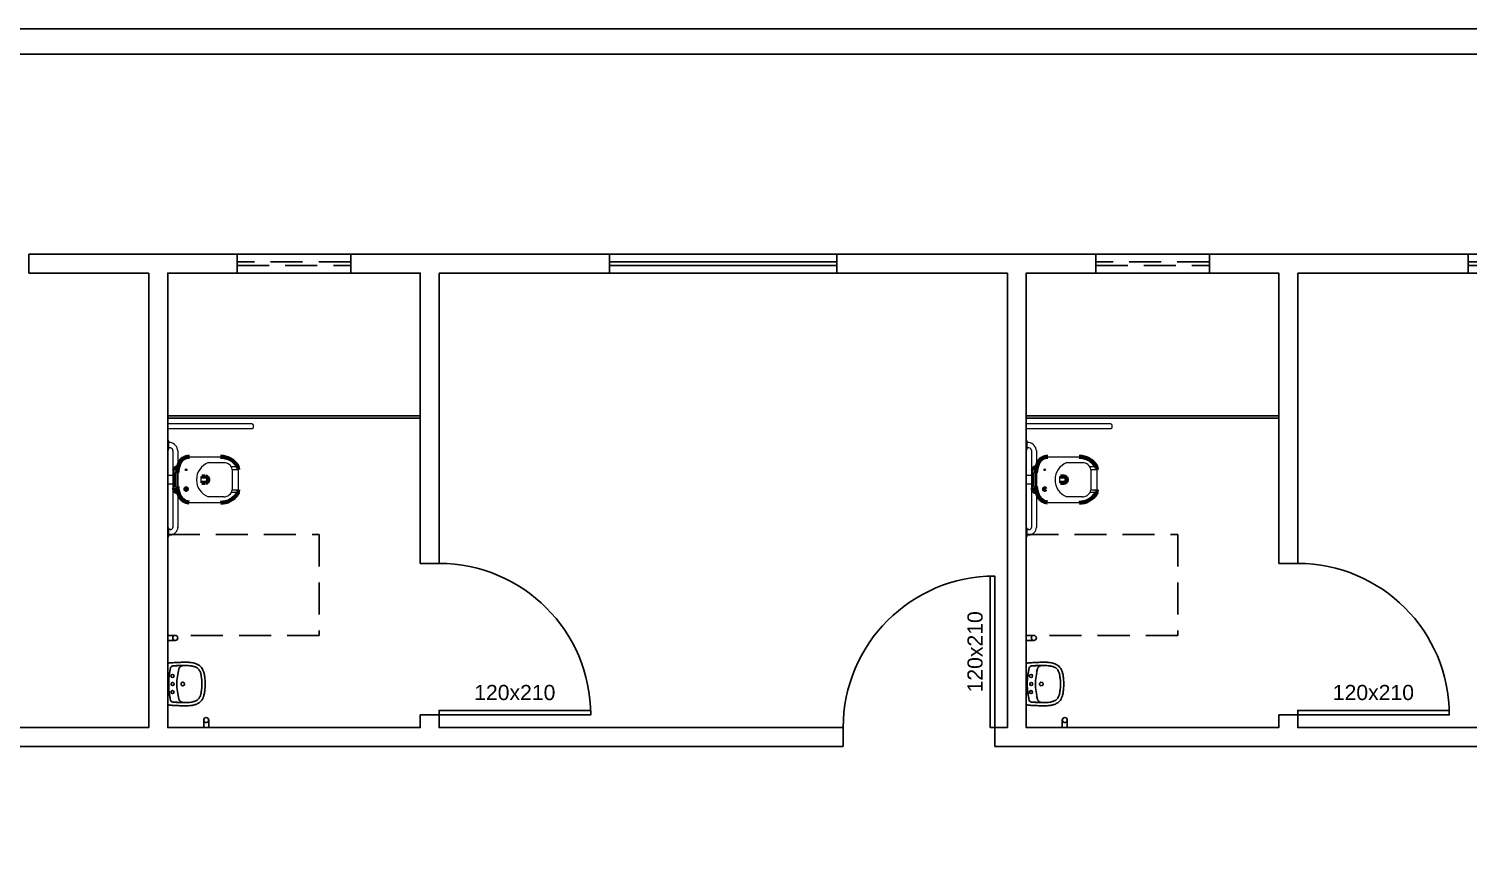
# Model space of a CAD drawing. Header units: centimetres. Extents: x 45464 to 685908, y 11779 to 14769.
# Drawn here: x 682272 to 683412, y 14107 to 14769 of the extents above; entities that cross this region are included whole.
import ezdxf
from ezdxf.enums import TextEntityAlignment as Align

# ---------------------------------------------------------------- set-up
doc = ezdxf.new("R2010")
doc.units = ezdxf.units.CM
doc.header["$LTSCALE"] = 4
doc.linetypes.add('DASHED2', pattern=[9.525, 6.35, -3.175])
for name, color, linetype in [('0.1', 1, 'Continuous'), ('0.2', 2, 'Continuous'), ('0.4', 4, 'Continuous'), ('0.6', 6, 'Continuous'), ('02-CONT', 2, 'Continuous'), ('08', 8, 'Continuous'), ('PDF1_PH - Metal', 253, 'Continuous'), ('PROJEÇÕES', 1, 'DASHED2')]:
    doc.layers.add(name, color=color, linetype=linetype)
doc.styles.add('2mm 1-50', font='arial.ttf', dxfattribs={"height": 0.1})

# ---------------------------------------------------------------- blocks, each defined once
blk = doc.blocks.new('1_00e-flat-33-flat-1')
at = {"color": 1}
blk.add_arc((-62.7, -34.1), 120, 0, 90, dxfattribs=at)
at = {"layer": '02-CONT'}
blk.add_lwpolyline([(-62.7, -34.1), (-62.7, -30.5), (57.3, -30.5), (57.3, -34.1)], close=True, dxfattribs=at)
blk = doc.blocks.new('1_00e-flat-32-flat-1')
at = {"color": 1}
blk.add_arc((34.1, -62.7), 120, 90, 180, dxfattribs=at)
at = {"layer": '02-CONT'}
blk.add_lwpolyline([(34.1, -62.7), (30.5, -62.7), (30.5, 57.3), (34.1, 57.3)], close=True, dxfattribs=at)
blk = doc.blocks.new('1_00e-flat-31-flat-1')
at = {"color": 1}
blk.add_arc((-62.7, -34.1), 120, 0, 90, dxfattribs=at)
at = {"layer": '02-CONT'}
blk.add_lwpolyline([(-62.7, -34.1), (-62.7, -30.5), (57.3, -30.5), (57.3, -34.1)], close=True, dxfattribs=at)
blk = doc.blocks.new('Barra 3-flat-19-flat-1')
at = {"layer": 'PDF1_PH - Metal', "lineweight": 9}
for points in [[(-25386.6, -18995.8), (-25386.6, -19002.6), (-25385.8, -19002.6), (-25385.8, -18995.8)], [(-25386.6, -19064.8), (-25386.6, -19071.5), (-25385.8, -19071.5), (-25385.8, -19064.8)]]:
    blk.add_lwpolyline(points, close=True, dxfattribs=at)
for points in [[(-25384.5, -18997.1), (-25385.8, -18997.1)], [(-25384.5, -19001.3), (-25385.8, -19001.3)], [(-25382.4, -19003.4), (-25382.4, -19064.4)], [(-25378.6, -19003.4), (-25378.6, -19064.4)], [(-25384.5, -19066), (-25385.8, -19066)], [(-25384.5, -19070.3), (-25385.8, -19070.3)]]:
    blk.add_lwpolyline(points, dxfattribs=at)
for centre, radius, start, end in [((-25385.6, -19004), 6.99, 2.8701, 81.3064), ((-25384.7, -19003.6), 2.27, 3.7764, 86.2265), ((-25384.7, -19064.1), 6.14, 272.0523, 359.9639), ((-25384.6, -19063.8), 2.26, 271.8185, 345.4984)]:
    blk.add_arc(centre, radius, start, end, dxfattribs=at)
blk = doc.blocks.new('bacia sanit-flat-17-flat-1')
at = {"layer": 'PDF1_PH - Metal', "lineweight": 9}
for points in [[(16655.1, 24450.5), (16680.1, 24450.5)], [(16670.3, 24445.9), (16670.8, 24445.9), (16671.2, 24445.9), (16671.6, 24445.9), (16672, 24445.9), (16680.5, 24445.9), (16680.9, 24445.9), (16681.3, 24445.9), (16681.8, 24445.9), (16682.2, 24445.9), (16682.6, 24445.9)], [(16693.7, 24442.5), (16688.6, 24442.5)], [(16643.3, 24435.7), (16638.2, 24435.7)], [(16643.3, 24425.3), (16643.3, 24425.6), (16643.3, 24439.1), (16643.3, 24439.9)], [(16644.1, 24437.4), (16644.1, 24437), (16644.1, 24436.6), (16644.1, 24428.1), (16644.1, 24427.7), (16644.1, 24427.2)], [(16644.5, 24426.8), (16644.5, 24426.8), (16645, 24426.8), (16645.4, 24426.8), (16645.8, 24426.8), (16645.8, 24432.3), (16645.8, 24437.8), (16645.4, 24437.8), (16645, 24437.8), (16644.5, 24437.8)], [(16665.7, 24429.8), (16665.3, 24429.8), (16664.8, 24429.8), (16664.8, 24430.2), (16664.8, 24430.6), (16664.8, 24431.1), (16664.8, 24431.5), (16664.8, 24431.9), (16664.8, 24432.3), (16664.8, 24432.7), (16664.8, 24433.2), (16664.8, 24433.6), (16664.8, 24434), (16664.8, 24434.4), (16664.8, 24434.9), (16665.3, 24434.9), (16665.3, 24434.9)], [(16689.4, 24440.4), (16693.6, 24440.4), (16694, 24440.4)], [(16689.4, 24440.4), (16689.4, 24439.9), (16689.4, 24439.5), (16689.4, 24439.1), (16689.4, 24438.7), (16689.4, 24438.2), (16689.4, 24437.8), (16689.4, 24437.4), (16689.4, 24437), (16689.4, 24436.6), (16689.4, 24436.1), (16689.4, 24435.7)], [(16689.4, 24435.7), (16689.4, 24435.3), (16689.4, 24434.9), (16689.4, 24434.4), (16689.4, 24434), (16689.4, 24433.6), (16689.4, 24433.2), (16689.4, 24432.7), (16689.4, 24432.3), (16689.4, 24431.9), (16689.4, 24431.5), (16689.4, 24431.1), (16689.4, 24430.6), (16689.4, 24430.2), (16689.4, 24429.4)], [(16694, 24440.4), (16694, 24439.9), (16694, 24439.5), (16694, 24439.1), (16694, 24438.7), (16694, 24438.2), (16694, 24437.8), (16694, 24437.4), (16694, 24437), (16694, 24436.6), (16694, 24436.1), (16694, 24435.7), (16694, 24435.3), (16694, 24434.9), (16694, 24434.4), (16694, 24434), (16694, 24433.6), (16694, 24433.2), (16694, 24432.7), (16694, 24432.3), (16694, 24431.9), (16694, 24431.5), (16694, 24431.1), (16694, 24430.6), (16694, 24430.2), (16694, 24429.8), (16694, 24429.4), (16694, 24428.9), (16694, 24428.5), (16694, 24428.1), (16694, 24427.7), (16694, 24427.2), (16694, 24426.8), (16694, 24426.4), (16694, 24426), (16694, 24425.6), (16694, 24425.1), (16694, 24424.7), (16694, 24424.3)], [(16643.3, 24428.9), (16638.2, 24428.9)], [(16693.7, 24422.2), (16688.6, 24422.2)], [(16689.4, 24429.4), (16689.4, 24428.9), (16689.4, 24428.5), (16689.4, 24428.1), (16689.4, 24427.7), (16689.4, 24427.2), (16689.4, 24426.8), (16689.4, 24426.4), (16689.4, 24426), (16689.4, 24425.6), (16689.4, 24425.1), (16689.4, 24424.7), (16689.4, 24424.3)], [(16689.4, 24424.3), (16693.6, 24424.3), (16694, 24424.3)], [(16689.4, 24424.3), (16693.6, 24424.3), (16694, 24424.3)], [(16680.1, 24414.1), (16655.1, 24414.1)], [(16682.6, 24418.8), (16682.2, 24418.8), (16681.8, 24418.8), (16681.3, 24418.8), (16680.5, 24418.8), (16672, 24418.8), (16671.6, 24418.8), (16671.2, 24418.8), (16670.8, 24418.8), (16670.3, 24418.8)]]:
    blk.add_lwpolyline(points, dxfattribs=at)
at = {"layer": 'PDF1_PH - Metal', "lineweight": 211}
for points in [[(16694, 24440.4, 0.086524), (16693.5, 24443.1, 0.264906), (16680.1, 24450.5)], [(16694, 24424.3, -0.086524), (16693.5, 24421.5, -0.264906), (16680.1, 24414.1)]]:
    blk.add_lwpolyline(points, format="xyb", dxfattribs=at)
blk.add_lwpolyline([(16670.3, 24432.3), (16670.3, 24432.3), (16670.3, 24432.3)], dxfattribs=at)
at = {"layer": 'PDF1_PH - Metal', "lineweight": 9}
blk.add_circle((16652.8, 24440.2), 0.635, dxfattribs=at)
at = {"layer": 'PDF1_PH - Metal', "lineweight": 211}
blk.add_circle((16652.8, 24424.9), 0.635, dxfattribs=at)
for centre, radius, start, end in [((16646.3, 24439.1), 3.16, 88.1661, 164.6032), ((16672, 24436.5), 26.2, 161.0139, 177.0973), ((16655.4, 24441.7), 8.83, 90.3217, 157.8056), ((16666.6, 25678.1), 1243.2, 269.9347, 270.0653), ((16667.8, 24432.3), 2.55, 275.8679, 84.1321), ((16646.3, 24425.4), 3.02, 177.2926, 274.2593), ((16673.4, 24429), 27.6, 184.427, 198.8013), ((16656.6, 24424.4), 10.3, 204.627, 261.8049), ((16666.6, 23393.8), 1036, 89.9217, 90.0783)]:
    blk.add_arc(centre, radius, start, end, dxfattribs=at)
at = {"layer": 'PDF1_PH - Metal', "lineweight": 9}
for centre, radius, start, end in [((16675.5, 24432.3), 14.5, 110.9822, 249.0178), ((16682.7, 24439), 6.82, 11.172, 90.6439), ((16644.5, 24437.4), 0.423, 90, 180), ((16644.5, 24427.2), 0.423, 180, 270), ((16682.7, 24425.6), 6.82, 269.3561, 348.828)]:
    blk.add_arc(centre, radius, start, end, dxfattribs=at)
blk = doc.blocks.new('L.51_P-flat-17-flat-1')
at = {"layer": '08'}
for p, q in [((0, 16), (0, 15.9)), ((0, 15.9), (0, -15.9)), ((0.6, 16.6), (0.6, 16.6)), ((0.7, 16.6), (0.6, 16.6)), ((2.3, 16.8), (2.3, 16.8)), ((6.1, 14.4), (4.1, 14.3)), ((6.1, 14.4), (4.1, 14.3)), ((6.1, 14.4), (6.1, 14.4)), ((8.9, 12.1), (8.2, 9)), ((11, 14.6), (10.2, 14.6)), ((11.9, 14.6), (12.2, 14.6)), ((16.6, 17.2), (16.6, 17.2)), ((21.1, 13.8), (21.1, 13.8)), ((1.8, 10.3), (1.8, 10.3)), ((0.8, 0), (0.8, 0)), ((1.8, -10.3), (1.8, -10.3)), ((8.9, -12.1), (8.2, -9)), ((0, -16), (0, -15.9)), ((0.6, -16.6), (0.6, -16.6)), ((0.6, -16.6), (0.7, -16.6)), ((2.3, -16.8), (2.3, -16.8)), ((6.1, -14.4), (4.1, -14.3)), ((6.1, -14.4), (4.1, -14.3)), ((6.1, -14.4), (6.1, -14.4)), ((11, -14.6), (10.2, -14.6)), ((11.9, -14.6), (12.2, -14.6)), ((16.6, -17.2), (16.6, -17.2)), ((21.1, -13.8), (21.1, -13.8))]:
    blk.add_line(p, q, dxfattribs=at)
for points in [[(0.6, 16.6), (0.6, 16.6, 0.380301), (0, 16)], [(2.3, 16.8), (2.3, 16.8, 0.007612), (0.7, 16.6)], [(2.3, 12.9), (2.3, 12.9, 0.047394), (0.8, 2.2)], [(0.8, 0), (0.8, 0, -0.05776), (2.3, 12.9)], [(2.3, 16.8, -0.006011), (4.1, 16.9, -0.005348), (6.8, 17.1, -0.004521), (12.1, 17.2, -0.006524), (14.4, 17.3, -0.013546), (16.6, 17.2)], [(16.6, 17.2, 0.014577), (14.4, 17.3, 0.005049), (13, 17.3, 0.003057), (11.2, 17.2, 0.003579), (6.6, 17.1, 0.005839), (3.9, 16.9, 0.006773), (2.3, 16.8)], [(4.1, 14.3), (4.1, 14.3, 0.334834), (2.3, 12.9)], [(2.3, 12.9), (2.3, 12.9, -0.332966), (4.1, 14.3)], [(2.3, 12.9), (2.3, 12.9, -0.000374), (2.3, 12.9)], [(4.1, 14.3), (4.1, 14.3, 0.000631), (4.1, 14.3)], [(11, 14.6, -0.005207), (9.8, 14.6, 0.005375), (9.2, 14.6, 0.00664), (8.6, 14.6, 0.004375), (7.9, 14.6, 0.001156), (6.7, 14.5, -0.003092), (6.1, 14.4)], [(6.1, 14.4, 0.002091), (6.5, 14.5, 0.001464), (7.6, 14.5, -0.004115), (8.4, 14.6, -0.007251), (9.2, 14.6)], [(8.9, 12.1), (8.9, 12.1, -0.307483), (11.5, 14.5)], [(9.2, 14.6, -0.00474), (9.5, 14.6, -0.002257), (9.8, 14.6, 0.000797), (10.2, 14.6)], [(11.6, 14.6), (11.6, 14.6, 0.000884), (11, 14.6)], [(11.6, 14.6, -0.048484), (11.6, 14.6, -0.048279), (11.6, 14.6, -0.084885), (11.6, 14.6, -0.141909), (11.6, 14.5, -0.057696), (11.6, 14.5, -0.043541), (11.6, 14.5, -0.040045), (11.6, 14.5, -0.034229), (11.6, 14.5, -0.023292), (11.6, 14.5, -0.016532), (11.6, 14.5, -0.014864), (11.5, 14.5, -0.018599), (11.5, 14.5, -0.010502), (11.5, 14.5)], [(11.5, 14.5, -0.031436), (11.5, 14.6, -0.037384), (11.5, 14.6, -0.040471), (11.5, 14.6, -0.050709), (11.5, 14.6, -0.178998), (11.5, 14.6, -0.053532), (11.5, 14.6, -0.043329), (11.5, 14.6, -0.036196), (11.5, 14.6, -0.039167), (11.5, 14.6, 0.07472), (11.5, 14.6, -0.042333), (11.5, 14.6)], [(11.5, 14.6, -0.034945), (11.5, 14.6, -0.02698), (11.5, 14.6, -0.021593), (11.5, 14.6, -0.016954), (11.5, 14.6, -0.017111), (11.5, 14.6, -0.016189), (11.5, 14.6, -0.01233), (11.6, 14.6, -0.012048), (11.6, 14.6)], [(11.5, 14.5, -0.009681), (11.5, 14.5, -0.009978), (11.5, 14.5, -0.026851), (11.5, 14.5, -0.027297), (11.5, 14.5, -0.027498), (11.5, 14.5, -0.032168), (11.5, 14.5, -0.049163), (11.5, 14.5, -0.186923), (11.5, 14.5, -0.107041), (11.5, 14.5, -0.038487), (11.5, 14.5, -0.012498), (11.5, 14.5, 0.025241), (11.5, 14.5, 0.046032), (11.5, 14.5)], [(11.7, 14.6), (11.7, 14.6, -0.021484), (11.6, 14.6)], [(11.6, 14.6, -0.032299), (11.6, 14.6, -0.039418), (11.6, 14.6, -0.046129), (11.6, 14.6, -0.058765), (11.6, 14.6, -0.15242), (11.6, 14.6, -0.058959), (11.6, 14.6, -0.046419), (11.6, 14.6, 0.005047), (11.6, 14.6, 0.034816), (11.6, 14.6, 0.004251), (11.6, 14.6, -0.041022), (11.6, 14.6)], [(11.6, 14.6, -0.041118), (11.6, 14.6, -0.033041), (11.6, 14.6, -0.026349), (11.6, 14.6, -0.020575), (11.6, 14.6, -0.016329), (11.6, 14.6, -0.013256), (11.6, 14.6, -0.016526), (11.6, 14.6, -0.01256), (11.6, 14.6, -0.007787), (11.7, 14.6)], [(12.2, 14.6, -0.002269), (13.8, 14.7, -0.004998), (15, 14.6, -0.007991), (16.2, 14.6, -0.025422), (18.6, 14.4)], [(19.8, 16.8, 0.02367), (17.6, 17.1, 0.009145), (16.6, 17.2)], [(18.6, 14.4, -0.020568), (20, 14.1, -0.019806), (21.1, 13.8)], [(29.5, 4, 0.007611), (29.3, 5.6, 0.01342), (29.1, 7.2, 0.036993), (28.4, 9.9, 0.053243), (27.3, 12.2, 0.127567), (24.2, 15.2, 0.05263), (21.9, 16.3, 0.024865), (20.3, 16.7, 0.007061), (19.8, 16.8)], [(21.1, 13.8, -0.030827), (22.2, 13.4, -0.09604), (24.4, 11.8, -0.063195), (25.3, 10.4, -0.034611), (25.9, 9.3, -0.022848), (26.2, 8.3)], [(0.8, 2.2), (0.8, 2.2, 0.010006), (0.8, 0)], [(0.8, 0), (0.8, 0, 0.05776), (2.3, -12.9)], [(7.3, 2.9, 0.012649), (7.2, 0.9, 0.007226), (7.2, 0)], [(7.3, -2.9, -0.012649), (7.2, -0.9, -0.007226), (7.2, 0)], [(10.5, 0), (10.5, 0, -0.124906), (10.7, 0.7)], [(10.7, 0.8), (10.7, 0.8, -0.2534), (11.9, 1.4)], [(12.1, 1.4), (12.1, 1.4, -0.381509), (13.4, 0)], [(12.1, -1.4), (12.1, -1.4, 0.381509), (13.4, 0)], [(26.9, 4.1, 0.00807), (26.7, 5.4, 0.011919), (26.5, 6.7, 0.013199), (26.3, 7.8, 0.008071), (26.2, 8.3)], [(27, 3.2), (27, 3.2, 0.005718), (26.9, 4.1)], [(27.1, 0), (27.1, 0, 0.019657), (27, 3.2)], [(27.1, 0), (27.1, 0, -0.019657), (27, -3.2)], [(29.7, 0), (29.7, 0, 0.024234), (29.5, 4)], [(0.8, -2.2), (0.8, -2.2, -0.010006), (0.8, 0)], [(2.3, -12.9), (2.3, -12.9, -0.047394), (0.8, -2.2)], [(10.5, 0), (10.5, 0, 0.124906), (10.7, -0.7)], [(10.7, -0.8), (10.7, -0.8, 0.2534), (11.9, -1.4)], [(19.8, -16.8, 0.041222), (22.4, -16.1, 0.064156), (24.9, -14.8, 0.11159), (27.5, -11.9, 0.047064), (28.4, -9.9, 0.01722), (28.7, -8.9, 0.01972), (29.1, -7.2, 0.013523), (29.3, -5.6, 0.009069), (29.5, -4)], [(21.1, -13.8, 0.030827), (22.2, -13.4, 0.09604), (24.4, -11.8, 0.063195), (25.3, -10.4, 0.034611), (25.9, -9.3, 0.022848), (26.2, -8.3)], [(26.9, -4.1, -0.00807), (26.7, -5.4, -0.011919), (26.5, -6.7, -0.013199), (26.3, -7.8, -0.008071), (26.2, -8.3)], [(27, -3.2), (27, -3.2, -0.005718), (26.9, -4.1)], [(29.5, -4), (29.5, -4, 0.024376), (29.7, 0)], [(0, -16), (0, -16, 0.380329), (0.6, -16.6)], [(0.7, -16.6), (0.7, -16.6, 0.007418), (2.3, -16.8)], [(4.1, -14.3), (4.1, -14.3, -0.334834), (2.3, -12.9)], [(2.3, -12.9), (2.3, -12.9, 0.000374), (2.3, -12.9)], [(2.3, -12.9), (2.3, -12.9, 0.332962), (4.1, -14.3)], [(2.3, -16.8, 0.006011), (4.1, -16.9, 0.005348), (6.8, -17.1, 0.004521), (12.1, -17.2, 0.006524), (14.4, -17.3, 0.013546), (16.6, -17.2)], [(2.3, -16.8, 0.00678), (3.9, -16.9, 0.004564), (5.7, -17, 0.002524), (7.5, -17.1, 0.004352), (12.1, -17.2, 0.006501), (14.4, -17.3, 0.013543), (16.6, -17.2)], [(4.1, -14.3), (4.1, -14.3, -0.000631), (4.1, -14.3)], [(11, -14.6, 0.005207), (9.8, -14.6, -0.005375), (9.2, -14.6, -0.00664), (8.6, -14.6, -0.004375), (7.9, -14.6, -0.001156), (6.7, -14.5, 0.003092), (6.1, -14.4)], [(6.1, -14.4, -0.002091), (6.5, -14.5, -0.001464), (7.6, -14.5, 0.004115), (8.4, -14.6, 0.007251), (9.2, -14.6)], [(8.9, -12.1), (8.9, -12.1, 0.307483), (11.5, -14.5)], [(9.2, -14.6, 0.00474), (9.5, -14.6, 0.002257), (9.8, -14.6, -0.000797), (10.2, -14.6)], [(11.6, -14.6), (11.6, -14.6, -0.000884), (11, -14.6)], [(11.6, -14.6, 0.048484), (11.6, -14.6, 0.048279), (11.6, -14.6, 0.084885), (11.6, -14.6, 0.141909), (11.6, -14.5, 0.057696), (11.6, -14.5, 0.043541), (11.6, -14.5, 0.040045), (11.6, -14.5, 0.034229), (11.6, -14.5, 0.023292), (11.6, -14.5, 0.016532), (11.6, -14.5, 0.014864), (11.5, -14.5, 0.018599), (11.5, -14.5, 0.010502), (11.5, -14.5)], [(11.7, -14.6), (11.7, -14.6, 0.021484), (11.6, -14.6)], [(11.6, -14.6, 0.041118), (11.6, -14.6, 0.033041), (11.6, -14.6, 0.026349), (11.6, -14.6, 0.020575), (11.6, -14.6, 0.016329), (11.6, -14.6, 0.013256), (11.6, -14.6, 0.016526), (11.6, -14.6, 0.01256), (11.6, -14.6, 0.007787), (11.7, -14.6)], [(11.6, -14.6, 0.032299), (11.6, -14.6, 0.039418), (11.6, -14.6, 0.046129), (11.6, -14.6, 0.058765), (11.6, -14.6, 0.15242), (11.6, -14.6, 0.058959), (11.6, -14.6, 0.046419), (11.6, -14.6, -0.005047), (11.6, -14.6, -0.034816), (11.6, -14.6, -0.004251), (11.6, -14.6, 0.041022), (11.6, -14.6)], [(18.6, -14.4, -0.025995), (16.2, -14.6, -0.0078), (15.4, -14.6, -0.006638), (12.2, -14.6)], [(16.6, -17.2, 0.021184), (18.8, -17, 0.011263), (19.8, -16.8)], [(21.1, -13.8, -0.022641), (19.9, -14.1, -0.018458), (18.6, -14.4)]]:
    blk.add_lwpolyline(points, format="xyb", dxfattribs=at)
at = {"layer": '08', "ltscale": 27.502596}
for centre in [(3.8, 6.4), (3.8, -6.4)]:
    blk.add_circle(centre, 1.22, dxfattribs=at)
at = {"layer": '08'}
for centre, radius, start, end in [((3.9, 0), 1.22, 0, 180), ((3.9, 0), 1.22, 180, 360), ((51.2, -0.7), 44, 167.345, 175.384), ((51.2, 0.7), 44, 184.616, 192.655)]:
    blk.add_arc(centre, radius, start, end, dxfattribs=at)
for centre, major_axis, ratio, start_param, end_param in [((11.5, 15.2), (0.347, 0.538), 0.98852, -2.558386, -2.421709), ((11.5, 15.2), (0.424, -0.48), 0.993745, -0.721267, -0.591454), ((12, 11.4), (0.71, -3.15), 0.999971, 2.93072, 3.008068), ((11.9, 0), (0.03, -1.44), 0.991671, -2.157977, -2.111955), ((11.9, 0), (0.06, -1.44), 0.992169, -2.130367, -2.113744), ((12, 0), (0.13, -1.46), 0.992499, 2.941317, 3.068984), ((11.9, 0), (0.03, 1.44), 0.991671, 2.111955, 2.157977), ((11.9, 0), (0.06, 1.44), 0.992169, 2.113744, 2.130367), ((12, 0), (0.13, 1.46), 0.992499, -3.068984, -2.941317), ((12, -11.4), (0.71, 3.15), 0.999971, -3.008068, -2.93072)]:
    blk.add_ellipse(centre, major_axis=major_axis, ratio=ratio, start_param=start_param, end_param=end_param, dxfattribs=at)
blk = doc.blocks.new('Barra 3-flat-18-flat-1')
at = {"layer": 'PDF1_PH - Metal', "lineweight": 9}
for points in [[(-25386.6, -18995.8), (-25386.6, -19002.6), (-25385.8, -19002.6), (-25385.8, -18995.8)], [(-25386.6, -19064.8), (-25386.6, -19071.5), (-25385.8, -19071.5), (-25385.8, -19064.8)]]:
    blk.add_lwpolyline(points, close=True, dxfattribs=at)
for points in [[(-25384.5, -18997.1), (-25385.8, -18997.1)], [(-25384.5, -19001.3), (-25385.8, -19001.3)], [(-25382.4, -19003.4), (-25382.4, -19064.4)], [(-25378.6, -19003.4), (-25378.6, -19064.4)], [(-25384.5, -19066), (-25385.8, -19066)], [(-25384.5, -19070.3), (-25385.8, -19070.3)]]:
    blk.add_lwpolyline(points, dxfattribs=at)
for centre, radius, start, end in [((-25385.6, -19004), 6.99, 2.8701, 81.3064), ((-25384.7, -19003.6), 2.27, 3.7764, 86.2265), ((-25384.7, -19064.1), 6.14, 272.0523, 359.9639), ((-25384.6, -19063.8), 2.26, 271.8185, 345.4984)]:
    blk.add_arc(centre, radius, start, end, dxfattribs=at)
blk = doc.blocks.new('bacia sanit-flat-16-flat-1')
at = {"layer": 'PDF1_PH - Metal', "lineweight": 9}
for points in [[(16655.1, 24450.5), (16680.1, 24450.5)], [(16670.3, 24445.9), (16670.8, 24445.9), (16671.2, 24445.9), (16671.6, 24445.9), (16672, 24445.9), (16680.5, 24445.9), (16680.9, 24445.9), (16681.3, 24445.9), (16681.8, 24445.9), (16682.2, 24445.9), (16682.6, 24445.9)], [(16693.7, 24442.5), (16688.6, 24442.5)], [(16643.3, 24435.7), (16638.2, 24435.7)], [(16643.3, 24425.3), (16643.3, 24425.6), (16643.3, 24439.1), (16643.3, 24439.9)], [(16644.1, 24437.4), (16644.1, 24437), (16644.1, 24436.6), (16644.1, 24428.1), (16644.1, 24427.7), (16644.1, 24427.2)], [(16644.5, 24426.8), (16644.5, 24426.8), (16645, 24426.8), (16645.4, 24426.8), (16645.8, 24426.8), (16645.8, 24432.3), (16645.8, 24437.8), (16645.4, 24437.8), (16645, 24437.8), (16644.5, 24437.8)], [(16665.7, 24429.8), (16665.3, 24429.8), (16664.8, 24429.8), (16664.8, 24430.2), (16664.8, 24430.6), (16664.8, 24431.1), (16664.8, 24431.5), (16664.8, 24431.9), (16664.8, 24432.3), (16664.8, 24432.7), (16664.8, 24433.2), (16664.8, 24433.6), (16664.8, 24434), (16664.8, 24434.4), (16664.8, 24434.9), (16665.3, 24434.9), (16665.3, 24434.9)], [(16689.4, 24440.4), (16693.6, 24440.4), (16694, 24440.4)], [(16689.4, 24440.4), (16689.4, 24439.9), (16689.4, 24439.5), (16689.4, 24439.1), (16689.4, 24438.7), (16689.4, 24438.2), (16689.4, 24437.8), (16689.4, 24437.4), (16689.4, 24437), (16689.4, 24436.6), (16689.4, 24436.1), (16689.4, 24435.7)], [(16689.4, 24435.7), (16689.4, 24435.3), (16689.4, 24434.9), (16689.4, 24434.4), (16689.4, 24434), (16689.4, 24433.6), (16689.4, 24433.2), (16689.4, 24432.7), (16689.4, 24432.3), (16689.4, 24431.9), (16689.4, 24431.5), (16689.4, 24431.1), (16689.4, 24430.6), (16689.4, 24430.2), (16689.4, 24429.4)], [(16694, 24440.4), (16694, 24439.9), (16694, 24439.5), (16694, 24439.1), (16694, 24438.7), (16694, 24438.2), (16694, 24437.8), (16694, 24437.4), (16694, 24437), (16694, 24436.6), (16694, 24436.1), (16694, 24435.7), (16694, 24435.3), (16694, 24434.9), (16694, 24434.4), (16694, 24434), (16694, 24433.6), (16694, 24433.2), (16694, 24432.7), (16694, 24432.3), (16694, 24431.9), (16694, 24431.5), (16694, 24431.1), (16694, 24430.6), (16694, 24430.2), (16694, 24429.8), (16694, 24429.4), (16694, 24428.9), (16694, 24428.5), (16694, 24428.1), (16694, 24427.7), (16694, 24427.2), (16694, 24426.8), (16694, 24426.4), (16694, 24426), (16694, 24425.6), (16694, 24425.1), (16694, 24424.7), (16694, 24424.3)], [(16643.3, 24428.9), (16638.2, 24428.9)], [(16693.7, 24422.2), (16688.6, 24422.2)], [(16689.4, 24429.4), (16689.4, 24428.9), (16689.4, 24428.5), (16689.4, 24428.1), (16689.4, 24427.7), (16689.4, 24427.2), (16689.4, 24426.8), (16689.4, 24426.4), (16689.4, 24426), (16689.4, 24425.6), (16689.4, 24425.1), (16689.4, 24424.7), (16689.4, 24424.3)], [(16689.4, 24424.3), (16693.6, 24424.3), (16694, 24424.3)], [(16689.4, 24424.3), (16693.6, 24424.3), (16694, 24424.3)], [(16680.1, 24414.1), (16655.1, 24414.1)], [(16682.6, 24418.8), (16682.2, 24418.8), (16681.8, 24418.8), (16681.3, 24418.8), (16680.5, 24418.8), (16672, 24418.8), (16671.6, 24418.8), (16671.2, 24418.8), (16670.8, 24418.8), (16670.3, 24418.8)]]:
    blk.add_lwpolyline(points, dxfattribs=at)
at = {"layer": 'PDF1_PH - Metal', "lineweight": 211}
for points in [[(16694, 24440.4, 0.086524), (16693.5, 24443.1, 0.264906), (16680.1, 24450.5)], [(16694, 24424.3, -0.086524), (16693.5, 24421.5, -0.264906), (16680.1, 24414.1)]]:
    blk.add_lwpolyline(points, format="xyb", dxfattribs=at)
blk.add_lwpolyline([(16670.3, 24432.3), (16670.3, 24432.3), (16670.3, 24432.3)], dxfattribs=at)
at = {"layer": 'PDF1_PH - Metal', "lineweight": 9}
blk.add_circle((16652.8, 24440.2), 0.635, dxfattribs=at)
at = {"layer": 'PDF1_PH - Metal', "lineweight": 211}
blk.add_circle((16652.8, 24424.9), 0.635, dxfattribs=at)
for centre, radius, start, end in [((16646.3, 24439.1), 3.16, 88.1661, 164.6032), ((16672, 24436.5), 26.2, 161.0139, 177.0973), ((16655.4, 24441.7), 8.83, 90.3217, 157.8056), ((16666.6, 25678.1), 1243.2, 269.9347, 270.0653), ((16667.8, 24432.3), 2.55, 275.8679, 84.1321), ((16646.3, 24425.4), 3.02, 177.2926, 274.2593), ((16673.4, 24429), 27.6, 184.427, 198.8013), ((16656.6, 24424.4), 10.3, 204.627, 261.8049), ((16666.6, 23393.8), 1036, 89.9217, 90.0783)]:
    blk.add_arc(centre, radius, start, end, dxfattribs=at)
at = {"layer": 'PDF1_PH - Metal', "lineweight": 9}
for centre, radius, start, end in [((16675.5, 24432.3), 14.5, 110.9822, 249.0178), ((16682.7, 24439), 6.82, 11.172, 90.6439), ((16644.5, 24437.4), 0.423, 90, 180), ((16644.5, 24427.2), 0.423, 180, 270), ((16682.7, 24425.6), 6.82, 269.3561, 348.828)]:
    blk.add_arc(centre, radius, start, end, dxfattribs=at)
blk = doc.blocks.new('L.51_P-flat-16-flat-1')
at = {"layer": '08'}
for p, q in [((0, 16), (0, 15.9)), ((0, 15.9), (0, -15.9)), ((0.6, 16.6), (0.6, 16.6)), ((0.7, 16.6), (0.6, 16.6)), ((2.3, 16.8), (2.3, 16.8)), ((6.1, 14.4), (4.1, 14.3)), ((6.1, 14.4), (4.1, 14.3)), ((6.1, 14.4), (6.1, 14.4)), ((8.9, 12.1), (8.2, 9)), ((11, 14.6), (10.2, 14.6)), ((11.9, 14.6), (12.2, 14.6)), ((16.6, 17.2), (16.6, 17.2)), ((21.1, 13.8), (21.1, 13.8)), ((1.8, 10.3), (1.8, 10.3)), ((0.8, 0), (0.8, 0)), ((1.8, -10.3), (1.8, -10.3)), ((8.9, -12.1), (8.2, -9)), ((0, -16), (0, -15.9)), ((0.6, -16.6), (0.6, -16.6)), ((0.6, -16.6), (0.7, -16.6)), ((2.3, -16.8), (2.3, -16.8)), ((6.1, -14.4), (4.1, -14.3)), ((6.1, -14.4), (4.1, -14.3)), ((6.1, -14.4), (6.1, -14.4)), ((11, -14.6), (10.2, -14.6)), ((11.9, -14.6), (12.2, -14.6)), ((16.6, -17.2), (16.6, -17.2)), ((21.1, -13.8), (21.1, -13.8))]:
    blk.add_line(p, q, dxfattribs=at)
for points in [[(0.6, 16.6), (0.6, 16.6, 0.380301), (0, 16)], [(2.3, 16.8), (2.3, 16.8, 0.007612), (0.7, 16.6)], [(2.3, 12.9), (2.3, 12.9, 0.047394), (0.8, 2.2)], [(0.8, 0), (0.8, 0, -0.05776), (2.3, 12.9)], [(2.3, 16.8, -0.006011), (4.1, 16.9, -0.005348), (6.8, 17.1, -0.004521), (12.1, 17.2, -0.006524), (14.4, 17.3, -0.013546), (16.6, 17.2)], [(16.6, 17.2, 0.014577), (14.4, 17.3, 0.005049), (13, 17.3, 0.003057), (11.2, 17.2, 0.003579), (6.6, 17.1, 0.005839), (3.9, 16.9, 0.006773), (2.3, 16.8)], [(4.1, 14.3), (4.1, 14.3, 0.334834), (2.3, 12.9)], [(2.3, 12.9), (2.3, 12.9, -0.332966), (4.1, 14.3)], [(2.3, 12.9), (2.3, 12.9, -0.000374), (2.3, 12.9)], [(4.1, 14.3), (4.1, 14.3, 0.000631), (4.1, 14.3)], [(11, 14.6, -0.005207), (9.8, 14.6, 0.005375), (9.2, 14.6, 0.00664), (8.6, 14.6, 0.004375), (7.9, 14.6, 0.001156), (6.7, 14.5, -0.003092), (6.1, 14.4)], [(6.1, 14.4, 0.002091), (6.5, 14.5, 0.001464), (7.6, 14.5, -0.004115), (8.4, 14.6, -0.007251), (9.2, 14.6)], [(8.9, 12.1), (8.9, 12.1, -0.307483), (11.5, 14.5)], [(9.2, 14.6, -0.00474), (9.5, 14.6, -0.002257), (9.8, 14.6, 0.000797), (10.2, 14.6)], [(11.6, 14.6), (11.6, 14.6, 0.000884), (11, 14.6)], [(11.6, 14.6, -0.048484), (11.6, 14.6, -0.048279), (11.6, 14.6, -0.084885), (11.6, 14.6, -0.141909), (11.6, 14.5, -0.057696), (11.6, 14.5, -0.043541), (11.6, 14.5, -0.040045), (11.6, 14.5, -0.034229), (11.6, 14.5, -0.023292), (11.6, 14.5, -0.016532), (11.6, 14.5, -0.014864), (11.5, 14.5, -0.018599), (11.5, 14.5, -0.010502), (11.5, 14.5)], [(11.5, 14.5, -0.031436), (11.5, 14.6, -0.037384), (11.5, 14.6, -0.040471), (11.5, 14.6, -0.050709), (11.5, 14.6, -0.178998), (11.5, 14.6, -0.053532), (11.5, 14.6, -0.043329), (11.5, 14.6, -0.036196), (11.5, 14.6, -0.039167), (11.5, 14.6, 0.07472), (11.5, 14.6, -0.042333), (11.5, 14.6)], [(11.5, 14.6, -0.034945), (11.5, 14.6, -0.02698), (11.5, 14.6, -0.021593), (11.5, 14.6, -0.016954), (11.5, 14.6, -0.017111), (11.5, 14.6, -0.016189), (11.5, 14.6, -0.01233), (11.6, 14.6, -0.012048), (11.6, 14.6)], [(11.5, 14.5, -0.009681), (11.5, 14.5, -0.009978), (11.5, 14.5, -0.026851), (11.5, 14.5, -0.027297), (11.5, 14.5, -0.027498), (11.5, 14.5, -0.032168), (11.5, 14.5, -0.049163), (11.5, 14.5, -0.186923), (11.5, 14.5, -0.107041), (11.5, 14.5, -0.038487), (11.5, 14.5, -0.012498), (11.5, 14.5, 0.025241), (11.5, 14.5, 0.046032), (11.5, 14.5)], [(11.7, 14.6), (11.7, 14.6, -0.021484), (11.6, 14.6)], [(11.6, 14.6, -0.032299), (11.6, 14.6, -0.039418), (11.6, 14.6, -0.046129), (11.6, 14.6, -0.058765), (11.6, 14.6, -0.15242), (11.6, 14.6, -0.058959), (11.6, 14.6, -0.046419), (11.6, 14.6, 0.005047), (11.6, 14.6, 0.034816), (11.6, 14.6, 0.004251), (11.6, 14.6, -0.041022), (11.6, 14.6)], [(11.6, 14.6, -0.041118), (11.6, 14.6, -0.033041), (11.6, 14.6, -0.026349), (11.6, 14.6, -0.020575), (11.6, 14.6, -0.016329), (11.6, 14.6, -0.013256), (11.6, 14.6, -0.016526), (11.6, 14.6, -0.01256), (11.6, 14.6, -0.007787), (11.7, 14.6)], [(12.2, 14.6, -0.002269), (13.8, 14.7, -0.004998), (15, 14.6, -0.007991), (16.2, 14.6, -0.025422), (18.6, 14.4)], [(19.8, 16.8, 0.02367), (17.6, 17.1, 0.009145), (16.6, 17.2)], [(18.6, 14.4, -0.020568), (20, 14.1, -0.019806), (21.1, 13.8)], [(29.5, 4, 0.007611), (29.3, 5.6, 0.01342), (29.1, 7.2, 0.036993), (28.4, 9.9, 0.053243), (27.3, 12.2, 0.127567), (24.2, 15.2, 0.05263), (21.9, 16.3, 0.024865), (20.3, 16.7, 0.007061), (19.8, 16.8)], [(21.1, 13.8, -0.030827), (22.2, 13.4, -0.09604), (24.4, 11.8, -0.063195), (25.3, 10.4, -0.034611), (25.9, 9.3, -0.022848), (26.2, 8.3)], [(0.8, 2.2), (0.8, 2.2, 0.010006), (0.8, 0)], [(0.8, 0), (0.8, 0, 0.05776), (2.3, -12.9)], [(7.3, 2.9, 0.012649), (7.2, 0.9, 0.007226), (7.2, 0)], [(7.3, -2.9, -0.012649), (7.2, -0.9, -0.007226), (7.2, 0)], [(10.5, 0), (10.5, 0, -0.124906), (10.7, 0.7)], [(10.7, 0.8), (10.7, 0.8, -0.2534), (11.9, 1.4)], [(12.1, 1.4), (12.1, 1.4, -0.381509), (13.4, 0)], [(12.1, -1.4), (12.1, -1.4, 0.381509), (13.4, 0)], [(26.9, 4.1, 0.00807), (26.7, 5.4, 0.011919), (26.5, 6.7, 0.013199), (26.3, 7.8, 0.008071), (26.2, 8.3)], [(27, 3.2), (27, 3.2, 0.005718), (26.9, 4.1)], [(27.1, 0), (27.1, 0, 0.019657), (27, 3.2)], [(27.1, 0), (27.1, 0, -0.019657), (27, -3.2)], [(29.7, 0), (29.7, 0, 0.024234), (29.5, 4)], [(0.8, -2.2), (0.8, -2.2, -0.010006), (0.8, 0)], [(2.3, -12.9), (2.3, -12.9, -0.047394), (0.8, -2.2)], [(10.5, 0), (10.5, 0, 0.124906), (10.7, -0.7)], [(10.7, -0.8), (10.7, -0.8, 0.2534), (11.9, -1.4)], [(19.8, -16.8, 0.041222), (22.4, -16.1, 0.064156), (24.9, -14.8, 0.11159), (27.5, -11.9, 0.047064), (28.4, -9.9, 0.01722), (28.7, -8.9, 0.01972), (29.1, -7.2, 0.013523), (29.3, -5.6, 0.009069), (29.5, -4)], [(21.1, -13.8, 0.030827), (22.2, -13.4, 0.09604), (24.4, -11.8, 0.063195), (25.3, -10.4, 0.034611), (25.9, -9.3, 0.022848), (26.2, -8.3)], [(26.9, -4.1, -0.00807), (26.7, -5.4, -0.011919), (26.5, -6.7, -0.013199), (26.3, -7.8, -0.008071), (26.2, -8.3)], [(27, -3.2), (27, -3.2, -0.005718), (26.9, -4.1)], [(29.5, -4), (29.5, -4, 0.024376), (29.7, 0)], [(0, -16), (0, -16, 0.380329), (0.6, -16.6)], [(0.7, -16.6), (0.7, -16.6, 0.007418), (2.3, -16.8)], [(4.1, -14.3), (4.1, -14.3, -0.334834), (2.3, -12.9)], [(2.3, -12.9), (2.3, -12.9, 0.000374), (2.3, -12.9)], [(2.3, -12.9), (2.3, -12.9, 0.332962), (4.1, -14.3)], [(2.3, -16.8, 0.006011), (4.1, -16.9, 0.005348), (6.8, -17.1, 0.004521), (12.1, -17.2, 0.006524), (14.4, -17.3, 0.013546), (16.6, -17.2)], [(2.3, -16.8, 0.00678), (3.9, -16.9, 0.004564), (5.7, -17, 0.002524), (7.5, -17.1, 0.004352), (12.1, -17.2, 0.006501), (14.4, -17.3, 0.013543), (16.6, -17.2)], [(4.1, -14.3), (4.1, -14.3, -0.000631), (4.1, -14.3)], [(11, -14.6, 0.005207), (9.8, -14.6, -0.005375), (9.2, -14.6, -0.00664), (8.6, -14.6, -0.004375), (7.9, -14.6, -0.001156), (6.7, -14.5, 0.003092), (6.1, -14.4)], [(6.1, -14.4, -0.002091), (6.5, -14.5, -0.001464), (7.6, -14.5, 0.004115), (8.4, -14.6, 0.007251), (9.2, -14.6)], [(8.9, -12.1), (8.9, -12.1, 0.307483), (11.5, -14.5)], [(9.2, -14.6, 0.00474), (9.5, -14.6, 0.002257), (9.8, -14.6, -0.000797), (10.2, -14.6)], [(11.6, -14.6), (11.6, -14.6, -0.000884), (11, -14.6)], [(11.6, -14.6, 0.048484), (11.6, -14.6, 0.048279), (11.6, -14.6, 0.084885), (11.6, -14.6, 0.141909), (11.6, -14.5, 0.057696), (11.6, -14.5, 0.043541), (11.6, -14.5, 0.040045), (11.6, -14.5, 0.034229), (11.6, -14.5, 0.023292), (11.6, -14.5, 0.016532), (11.6, -14.5, 0.014864), (11.5, -14.5, 0.018599), (11.5, -14.5, 0.010502), (11.5, -14.5)], [(11.7, -14.6), (11.7, -14.6, 0.021484), (11.6, -14.6)], [(11.6, -14.6, 0.041118), (11.6, -14.6, 0.033041), (11.6, -14.6, 0.026349), (11.6, -14.6, 0.020575), (11.6, -14.6, 0.016329), (11.6, -14.6, 0.013256), (11.6, -14.6, 0.016526), (11.6, -14.6, 0.01256), (11.6, -14.6, 0.007787), (11.7, -14.6)], [(11.6, -14.6, 0.032299), (11.6, -14.6, 0.039418), (11.6, -14.6, 0.046129), (11.6, -14.6, 0.058765), (11.6, -14.6, 0.15242), (11.6, -14.6, 0.058959), (11.6, -14.6, 0.046419), (11.6, -14.6, -0.005047), (11.6, -14.6, -0.034816), (11.6, -14.6, -0.004251), (11.6, -14.6, 0.041022), (11.6, -14.6)], [(18.6, -14.4, -0.025995), (16.2, -14.6, -0.0078), (15.4, -14.6, -0.006638), (12.2, -14.6)], [(16.6, -17.2, 0.021184), (18.8, -17, 0.011263), (19.8, -16.8)], [(21.1, -13.8, -0.022641), (19.9, -14.1, -0.018458), (18.6, -14.4)]]:
    blk.add_lwpolyline(points, format="xyb", dxfattribs=at)
at = {"layer": '08', "ltscale": 27.502596}
for centre in [(3.8, 6.4), (3.8, -6.4)]:
    blk.add_circle(centre, 1.22, dxfattribs=at)
at = {"layer": '08'}
for centre, radius, start, end in [((3.9, 0), 1.22, 0, 180), ((3.9, 0), 1.22, 180, 360), ((51.2, -0.7), 44, 167.345, 175.384), ((51.2, 0.7), 44, 184.616, 192.655)]:
    blk.add_arc(centre, radius, start, end, dxfattribs=at)
for centre, major_axis, ratio, start_param, end_param in [((11.5, 15.2), (0.347, 0.538), 0.98852, -2.558386, -2.421709), ((11.5, 15.2), (0.424, -0.48), 0.993745, -0.721267, -0.591454), ((12, 11.4), (0.71, -3.15), 0.999971, 2.93072, 3.008068), ((11.9, 0), (0.03, -1.44), 0.991671, -2.157977, -2.111955), ((11.9, 0), (0.06, -1.44), 0.992169, -2.130367, -2.113744), ((12, 0), (0.13, -1.46), 0.992499, 2.941317, 3.068984), ((11.9, 0), (0.03, 1.44), 0.991671, 2.111955, 2.157977), ((11.9, 0), (0.06, 1.44), 0.992169, 2.113744, 2.130367), ((12, 0), (0.13, 1.46), 0.992499, -3.068984, -2.941317), ((12, -11.4), (0.71, 3.15), 0.999971, -3.008068, -2.93072)]:
    blk.add_ellipse(centre, major_axis=major_axis, ratio=ratio, start_param=start_param, end_param=end_param, dxfattribs=at)

msp = doc.modelspace()

# ---------------------------------------------------------------- linework, layer by layer
at = {"layer": '0.1', "linetype": 'DASHED2'}
for p, q in [((682527.2, 14584.4), (682437.2, 14584.4)), ((682437.2, 14581.4), (682527.2, 14581.4)), ((683207.2, 14584.4), (683117.2, 14584.4)), ((683117.2, 14581.4), (683207.2, 14581.4))]:
    msp.add_line(p, q, dxfattribs=at)
at = {"layer": '0.1'}
for p, q in [((682382.2, 14462.4), (682582.2, 14462.4)), ((682382.2, 14460.4), (682582.2, 14460.4)), ((683062.2, 14462.4), (683262.2, 14462.4)), ((683062.2, 14460.4), (683262.2, 14460.4))]:
    msp.add_line(p, q, dxfattribs=at)
at = {"layer": '0.2'}
for p, q in [((682912.2, 14590.4), (682732.2, 14590.4)), ((682912.2, 14584.4), (682732.2, 14584.4)), ((682732.2, 14581.4), (682912.2, 14581.4)), ((683592.2, 14590.4), (683412.2, 14590.4)), ((683592.2, 14584.4), (683412.2, 14584.4)), ((683412.2, 14581.4), (683592.2, 14581.4)), ((682732.2, 14575.4), (682912.2, 14575.4)), ((683412.2, 14575.4), (683592.2, 14575.4))]:
    msp.add_line(p, q, dxfattribs=at)
at = {"layer": '0.4'}
for points in [[(672545.7, 11779.4), (672526.1, 11779.4), (672908, 14768.9), (685908.5, 14768.9), (685070.5, 12352.6)], [(672548.9, 11799.4), (672925.6, 14748.9), (685880.4, 14748.9), (685056.3, 12372.6)]]:
    msp.add_lwpolyline(points, dxfattribs=at)
at = {"layer": '0.6'}
for p, q in [((682272.2, 14575.4), (682272.2, 14590.4)), ((682437.2, 14575.4), (682437.2, 14590.4)), ((682527.2, 14590.4), (682437.2, 14590.4)), ((682527.2, 14575.4), (682527.2, 14590.4)), ((682732.2, 14590.4), (682732.2, 14575.4)), ((682912.2, 14590.4), (682912.2, 14575.4)), ((683117.2, 14575.4), (683117.2, 14590.4)), ((683207.2, 14590.4), (683117.2, 14590.4)), ((683207.2, 14575.4), (683207.2, 14590.4)), ((683412.2, 14590.4), (683412.2, 14575.4)), ((682437.2, 14575.4), (682527.2, 14575.4)), ((683117.2, 14575.4), (683207.2, 14575.4)), ((682597.2, 14345.4), (682582.2, 14345.4)), ((683277.2, 14345.4), (683262.2, 14345.4)), ((682597.2, 14225.4), (682582.2, 14225.4)), ((683277.2, 14225.4), (683262.2, 14225.4)), ((682917.2, 14215.4), (682917.2, 14200.4)), ((683037.2, 14215.4), (683037.2, 14200.4))]:
    msp.add_line(p, q, dxfattribs=at)
for points in [[(682382.2, 14590.4), (682272.2, 14590.4)], [(682437.2, 14590.4), (682367.2, 14590.4)], [(682597.2, 14590.4), (682527.2, 14590.4)], [(682732.2, 14590.4), (682582.2, 14590.4)], [(683062.2, 14590.4), (683062.2, 14590.4), (682912.2, 14590.4)], [(683117.2, 14590.4), (683047.2, 14590.4)], [(683277.2, 14590.4), (683207.2, 14590.4)], [(683412.2, 14590.4), (683262.2, 14590.4)], [(682367.2, 14575.4), (682272.2, 14575.4)], [(682367.2, 14575.4), (682367.2, 14215.4)], [(682437.2, 14575.4), (682382.2, 14575.4), (682382.2, 14215.4), (682582.2, 14215.4), (682582.2, 14225.4)], [(682582.2, 14345.4), (682582.2, 14575.4), (682527.2, 14575.4)], [(682597.2, 14345.4), (682597.2, 14575.4)], [(682732.2, 14575.4), (682597.2, 14575.4)], [(683047.2, 14575.4), (682912.2, 14575.4)], [(683047.2, 14575.4), (683047.2, 14215.4)], [(683117.2, 14575.4), (683062.2, 14575.4), (683062.2, 14215.4), (683262.2, 14215.4), (683262.2, 14225.4)], [(683262.2, 14345.4), (683262.2, 14575.4), (683207.2, 14575.4)], [(683277.2, 14345.4), (683277.2, 14575.4)], [(683412.2, 14575.4), (683277.2, 14575.4)], [(682582.2, 14225.4), (682582.2, 14215.4)], [(682597.2, 14215.4), (682597.2, 14225.4)], [(682597.2, 14225.4), (682597.2, 14215.4), (682607.2, 14215.4)], [(683262.2, 14225.4), (683262.2, 14215.4)], [(683277.2, 14215.4), (683277.2, 14225.4)], [(683277.2, 14225.4), (683277.2, 14215.4), (683287.2, 14215.4)], [(682087.2, 14215.4), (682367.2, 14215.4)], [(682607.2, 14215.4), (682917.2, 14215.4)], [(683037.2, 14215.4), (683047.2, 14215.4)], [(683287.2, 14215.4), (683597.2, 14215.4)], [(682087.2, 14200.4), (682382.2, 14200.4)], [(682367.2, 14200.4), (682607.2, 14200.4)], [(682607.2, 14200.4), (682917.2, 14200.4)], [(683037.2, 14200.4), (683062.2, 14200.4)], [(683047.2, 14200.4), (683287.2, 14200.4)], [(683287.2, 14200.4), (683597.2, 14200.4)]]:
    msp.add_lwpolyline(points, dxfattribs=at)
at = {"layer": 'PDF1_PH - Metal', "lineweight": 9}
for points in [[(682449.1, 14455.9), (682382.2, 14455.9)], [(683129.1, 14455.9), (683062.2, 14455.9)], [(682449.1, 14452.1), (682382.2, 14452.1)], [(683129.1, 14452.1), (683062.2, 14452.1)]]:
    msp.add_lwpolyline(points, dxfattribs=at)
for points in [[(682449.1, 14455.9, -0.176777), (682449.5, 14455.8, -0.043904), (682449.6, 14455.7, -0.042425), (682449.7, 14455.5, -0.033143), (682449.8, 14455.3, -0.033667), (682449.9, 14455, -0.038328), (682450, 14454.5, -0.068668), (682450, 14453.4, -0.032308), (682449.9, 14453, -0.033667), (682449.8, 14452.7, -0.032003), (682449.7, 14452.5, -0.096572), (682449.5, 14452.2, -0.164767), (682449.1, 14452.1)], [(683129.1, 14455.9, -0.176777), (683129.5, 14455.8, -0.043904), (683129.6, 14455.7, -0.042425), (683129.7, 14455.5, -0.033143), (683129.8, 14455.3, -0.033667), (683129.9, 14455, -0.038328), (683130, 14454.5, -0.068668), (683130, 14453.4, -0.032308), (683129.9, 14453, -0.033667), (683129.8, 14452.7, -0.032003), (683129.7, 14452.5, -0.096572), (683129.5, 14452.2, -0.164767), (683129.1, 14452.1)]]:
    msp.add_lwpolyline(points, format="xyb", dxfattribs=at)
at = {"layer": 'PDF1_PH - Metal'}
for points in [[(682388.2, 14288.4), (682382.2, 14288.4), (682382.2, 14284.4), (682388.2, 14284.4)], [(683068.2, 14288.4), (683062.2, 14288.4), (683062.2, 14284.4), (683068.2, 14284.4)], [(682410.7, 14221.4), (682410.7, 14215.4), (682414.7, 14215.4), (682414.7, 14221.4)], [(683090.7, 14221.4), (683090.7, 14215.4), (683094.7, 14215.4), (683094.7, 14221.4)]]:
    msp.add_lwpolyline(points, dxfattribs=at)
for centre in [(682388.2, 14286.4), (683068.2, 14286.4), (682412.7, 14221.4), (683092.7, 14221.4)]:
    msp.add_circle(centre, 2, dxfattribs=at)
at = {"layer": 'PROJEÇÕES', "color": 250}
for points in [[(682382.2, 14368.4), (682502.2, 14368.4), (682502.2, 14288.4), (682382.2, 14288.4)], [(683062.2, 14368.4), (683182.2, 14368.4), (683182.2, 14288.4), (683062.2, 14288.4)]]:
    msp.add_lwpolyline(points, close=True, dxfattribs=at)

# ---------------------------------------------------------------- block references
at = {"layer": '0.6'}
for name, p in [('Barra 3-flat-19-flat-1', (707768.8, 33438.2)), ('Barra 3-flat-18-flat-1', (708448.8, 33438.2)), ('bacia sanit-flat-17-flat-1', (665744, -10020.6)), ('bacia sanit-flat-16-flat-1', (666424, -10020.6)), ('1_00e-flat-33-flat-1', (682659.9, 14259.5)), ('1_00e-flat-31-flat-1', (683339.9, 14259.5)), ('1_00e-flat-32-flat-1', (683003.1, 14278.1)), ('L.51_P-flat-17-flat-1', (682382.2, 14249.9)), ('L.51_P-flat-16-flat-1', (683062.2, 14249.9))]:
    msp.add_blockref(name, p, dxfattribs=at)

# ---------------------------------------------------------------- texts
at = {"layer": '02-CONT', "style": '2mm 1-50'}
msp.add_text('120x210', height=12, rotation=90, dxfattribs=at).set_placement((683021.6, 14275.4), align=Align.MIDDLE_CENTER)
for p in [(682657.1, 14243.2), (683337.1, 14243.2)]:
    msp.add_text('120x210', height=12, dxfattribs=at).set_placement(p, align=Align.MIDDLE_CENTER)

doc.saveas('drawing.dxf')
